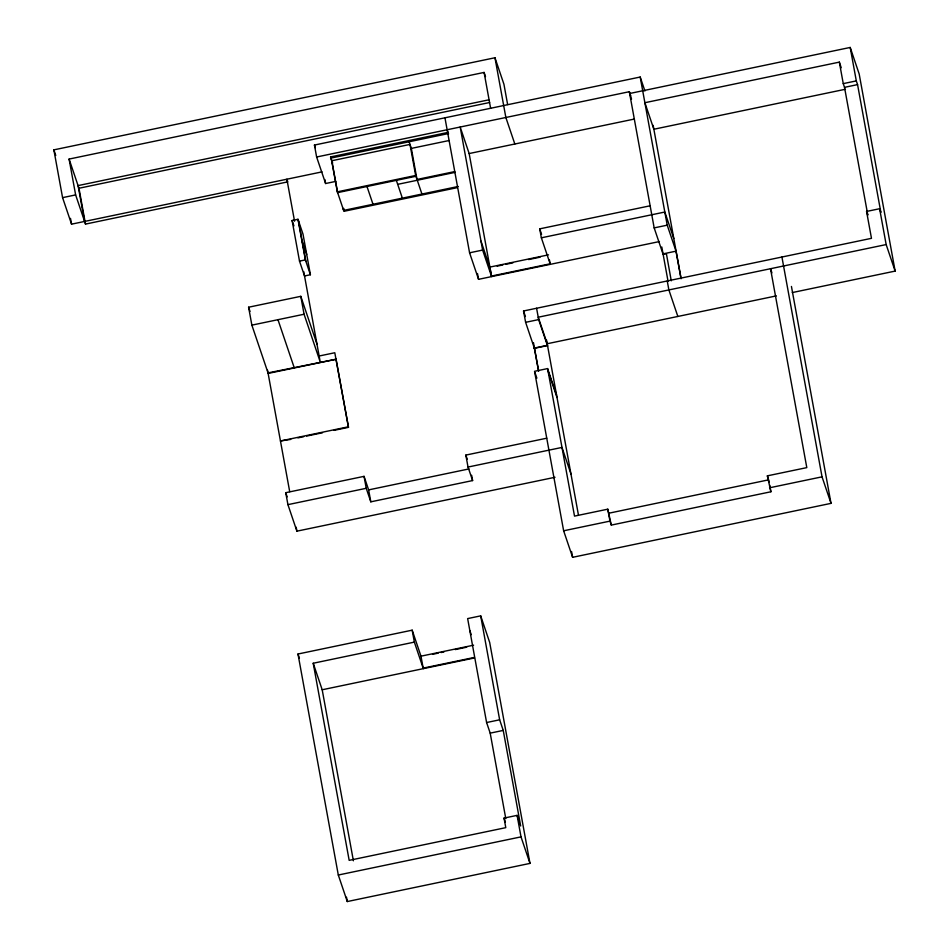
<?xml version="1.0" encoding="UTF-8"?>
<svg xmlns="http://www.w3.org/2000/svg" width="949" height="949" viewBox="0 0 949 949"><rect width="100%" height="100%" fill="white"/><g stroke="black" fill="none" stroke-linecap="round" stroke-linejoin="round"><path stroke-width="1.42" d="M322.019 171.876L71.555 224.166L62.575 197.641L53.868 149.859L494.963 57.759L503.943 84.283L507.632 104.556M294.558 221.236L286.883 179.207L287.784 181.864L85.505 224.094L75.635 194.913L69.087 159.076L484.085 72.432L485.508 76.62M488.711 99.859L78.067 185.601L84.603 221.437M69.087 159.076L78.969 188.258L489.613 102.516M62.575 197.641L75.635 194.913M335.756 181.401L325.602 183.525L316.622 157L314.451 145.055L640.195 77.035L644.929 90.997M316.622 157L629.329 91.709L630.741 95.896M792.285 292.565L895.132 271.094L859.177 73.975L850.197 47.45L629.65 93.5L631.548 99.087M330.572 156.929L448.023 132.397L448.248 133.595L330.798 158.115L330.572 156.929L332.66 163.098M330.798 158.115L331.687 160.772L409.992 144.426L415.662 175.482L421.937 194.047M409.09 141.769L411.344 148.4L449.043 140.535M841.217 67.711L839.331 62.124L644.881 102.717L653.861 129.242L845.405 89.253M469.162 153.548L491.606 276.598L482.626 250.073L460.182 127.024L469.162 153.548L633.968 119.135M839.331 62.124L843.258 83.619L856.306 80.902L857.564 84.615L880.874 212.434L879.616 208.721L866.567 211.449L871.479 238.329L523.54 310.975L525.616 322.328L534.584 348.852M331.687 160.772L337.358 191.828L415.662 175.482M415.923 176.277L337.63 192.635L331.747 160.369M843.258 83.619L844.515 87.344L857.564 84.615M454.701 171.591L417.002 179.468L411.344 148.4M397.702 184.343L454.974 172.386M292.102 220.5L297.974 219.278L303.004 234.13L310.406 274.747L304.534 275.969L299.504 261.117L292.102 220.5L293.929 225.898M337.358 191.828L343.645 210.405L458.189 186.478M343.645 210.405L343.313 208.614L344.214 211.259L457.311 187.641M299.504 261.117L305.388 259.896L310.406 274.747M550.325 264.332L541.357 237.808L539.72 228.851L650.136 205.791M444.951 117.806L469.577 252.802L482.626 250.073M541.357 237.808L664.822 212.03L673.802 238.555M334.048 430.36L348.485 427.335L336.065 359.244L268.211 373.42L251.865 325.139L248.602 307.215L300.797 296.325L316.954 344.06M629.329 91.709L654.169 227.89L667.218 225.174L676.198 251.699M548.51 254.842L489.791 267.108L491.428 276.064L550.147 263.81L549.447 259.967M497.134 266.147L502.863 264.949M505.722 264.344L512.887 262.849M528.64 259.563L540.1 257.167M251.865 325.139L304.071 314.238L320.228 361.984L303.739 271.616M469.577 252.802L478.557 279.326L659.448 241.556M662.971 253.893L676.02 251.165L681.05 278.769M319.137 356.017L334.795 352.743L348.485 427.335M268.033 372.886L336.065 359.244M895.132 271.094L886.164 244.569L538.225 317.215L547.205 343.74L776.353 295.886M525.616 322.328L538.664 319.599L547.644 346.124M534.323 348.058L547.371 345.329M534.406 348.319L547.454 345.59M556.577 395.104L547.597 368.58L534.548 371.308L563.635 530.788L572.615 557.312L831.016 503.361L791.442 286.456M348.307 426.813L280.453 440.977L290.738 439.399M297.95 437.892L303.727 436.682M306.622 436.077L322.506 432.768M555.011 477.276L296.907 531.167L287.927 504.643L285.744 492.697L364.048 476.351L368.627 489.886L370.81 501.831L472.602 480.574L471.629 475.259M472.602 480.574L468.023 467.05L465.84 455.093L546.754 438.201M287.927 504.643L366.231 488.296L370.81 501.831M468.023 467.05L561.974 447.43L570.954 473.954M368.627 489.886L468.984 468.925M769.675 485.141L770.885 491.772L611.31 525.094L607.787 509.174L574.513 516.114L547.597 368.58M770.885 491.772L767.361 475.852L806.804 467.62L770.517 268.709L771.94 272.897M609.139 513.148L768.714 479.826L769.2 482.483M563.635 530.788L609.97 521.12L611.31 525.094M769.544 487.798L822.036 476.837L831.016 503.361M505.781 818.572L490.194 733.138L486.6 722.533L467.643 618.594L480.692 615.865L489.672 642.402L529.981 863.4L347.287 901.55L338.307 875.025L297.986 654.015L412.174 630.172L421.154 656.696M480.692 615.865L499.649 719.805L503.243 730.41L520.681 825.986L517.086 815.369L504.038 818.097L505.781 827.658L349.173 860.352L313.217 663.244L414.357 642.117L423.337 668.654M473.598 645.19L420.976 656.174L423.159 668.12L474.358 657.432M432.53 654.324L438.224 653.137M441.071 652.544L443.907 651.951M455.283 649.579L466.659 647.194M313.217 663.244L322.197 689.769L474.536 657.954M486.6 722.533L499.649 719.805M490.194 733.138L503.243 730.41M338.307 875.025L521.013 836.876L529.981 863.4M866.567 211.449L867.825 215.162L844.515 87.344M767.361 475.852L768.263 478.498M654.169 227.89L663.149 254.415L666.412 253.739L671.263 280.809M677.847 316.456L668.879 289.931L667.242 280.975M514.832 144.011L505.853 117.486L494.963 57.759M539.72 228.851L541.571 234.32M548.036 370.964L557.004 397.489M523.54 310.975L525.426 316.563M534.999 372.66L536.861 378.141M447.133 129.752L448.545 133.939M480.989 241.117L489.969 267.642M396.35 180.369L402.364 198.139M465.84 455.093L467.216 459.162M366.99 186.502L373.004 204.272M314.451 145.055L315.388 147.842M469.826 630.539L471.214 634.644M504.038 818.097L505.378 822.083M302.126 240.904L306.705 254.439M277.962 319.694L294.131 367.429M248.602 307.215L250.026 311.438M285.744 492.697L287.167 496.885M297.986 654.015L299.41 658.203M53.868 149.859L55.754 155.446M850.197 47.45L856.306 80.902M879.616 208.721L886.164 244.569M781.929 257.025L822.036 476.837M653.149 125.339L680.967 277.843M640.195 77.035L667.218 225.174M661.797 247.001L668.06 281.355M607.787 509.174L609.97 521.12M546.505 339.896L578.451 515.07M536.588 308.247L538.664 319.599M484.085 72.432L490.621 108.269M533.457 342.625L538.534 370.49M571.559 551.499L572.615 557.312M534.192 347.12L538.617 371.367M477.489 273.514L478.557 279.326M517.086 815.369L521.013 836.876M343.68 208.365L344.214 211.259M412.174 630.172L414.357 642.117M324.878 179.539L325.602 183.525M364.048 476.351L366.231 488.296M298.425 220.595L305.827 261.212M297.974 219.278L305.388 259.896M300.797 296.325L304.071 314.238M267.523 370.122L289.706 491.689M296.171 527.193L296.907 531.167M322.197 689.769L353.396 860.79M346.492 897.185L347.287 901.55M78.969 188.258L85.505 224.094M70.499 218.377L71.555 224.166"/></g></svg>
